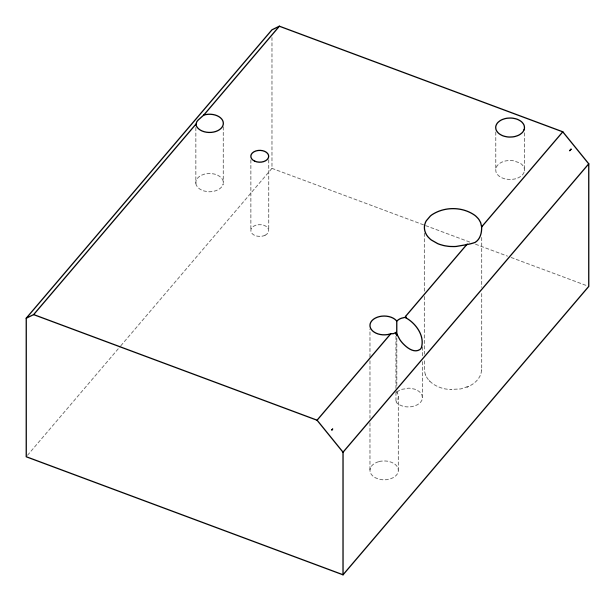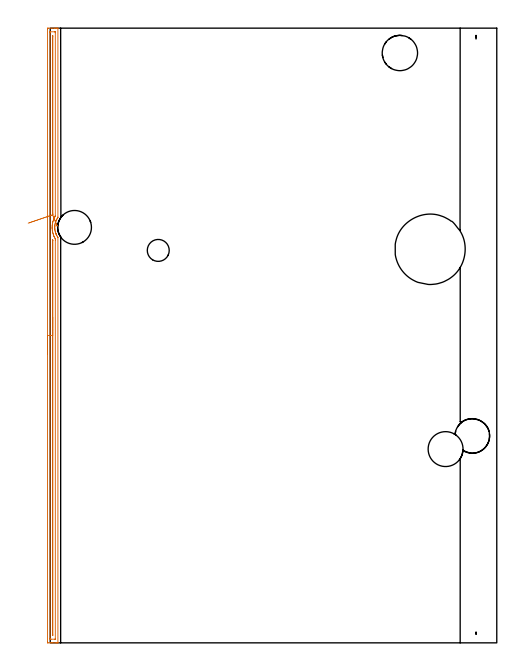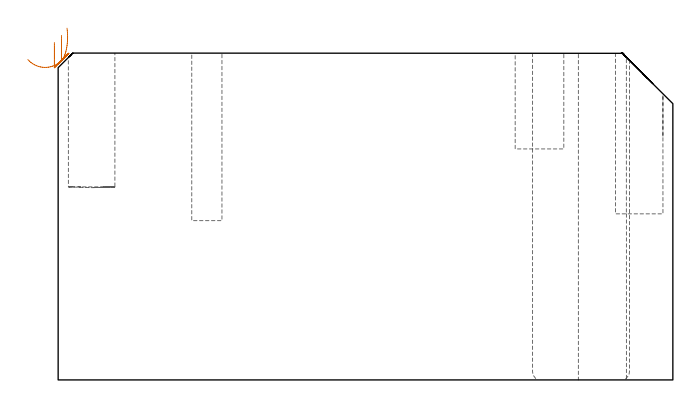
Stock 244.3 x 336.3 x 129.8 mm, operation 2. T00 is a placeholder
(PLAN: 13 operations, 9 tool changes, 45.4 min)
(1 AREA_MILL | FG_CHAMFER_SURFACE | UGT0205_001 | 21.08 min | 67144 mm3)
(2 AREA_MILL_1 | FG_CHAMFER_SURFACE_1 | UGT0205_001 | 8.25 min | 5468 mm3)
(3 MILL_THROUGH_HOLE_FROM_SOLID_MATERIAL | STEP1HOLE | NXT0201_007 | Circular | 12.69 min | 150539 mm3)
(4 MILL_BLIND_HOLE_FROM_SOLID_MATERIAL | STEP1POCKET | NXT0201_012 | Spiral | 0.78 min | 16137 mm3)
(5 MILL_BLIND_HOLE_FROM_SOLID_MATERIAL_1 | STEP1POCKET_2 | NXT0201_012 | Spiral | 0.51 min | 11111 mm3)
(6 INDEXABLE_INSERT_DRILL_BLIND_HOLE_FROM_SOLID | STEP1POCKET_1 | NXT0302_008 | 0.22 min | 14267 mm3)
(7 SPOT_DRILL | STEP1HOLE_1 | NXT0321_9005460120000 | 0.05 min | 183 mm3)
(8 SPOT_DRILL_1 | STEP1POCKET_3 | NXT0321_9005460120000 | 0.03 min | 5 mm3)
(9 DRILL_BLIND_HOLE_INTO_CENTER | STEP1HOLE_1 | UGT0301_373 | 0.08 min | 1844 mm3)
(10 GUN_DRILL_THROUGH_HOLE | STEP1HOLE_1 | UGT0307_009 | 0.64 min | 12617 mm3)
(11 DRILL_TO_ENLARGE_THROUGH_HOLE | STEP1HOLE_1 | UGT0301_258 | 0.56 min | 21357 mm3)
(12 DRILL_BLIND_HOLE_INTO_CENTER_1 | STEP1POCKET_3 | UGT0301_197 | 0.28 min | 3077 mm3)
(13 DRILL_TO_ENLARGE_BLIND_HOLE | STEP1POCKET_3 | UGT0301_373 | 0.28 min | 4427 mm3)
(TOOL UGT0205_001 | Chamfer Mill 20 x 3 x 45 deg. | D20 FL50 Z2)
(TOOL NXT0201_007 | ENDMILL 25mm [R216.25-25050GCK54P 1620] | D25 R3 FL54 Z5)
(TOOL NXT0201_012 | ENDMILL 16mm [2P460-1600-NA 1630] | D16 FL38 Z6)
(TOOL NXT0302_008 | Index. Insert Drill 18.5mm [880-D1850L25-05] | D18.5 PA176 FL93 Z2)
(TOOL NXT0321_9005460120000 | NC Spot Drill, 142deg, 12mm, Carbide, Uncoated | D12 PA142 FL30 Z2)
(TOOL UGT0301_373 | Twist Drill Flat Bottom 12 mm | D12 PA180 FL101 Z2)
(TOOL UGT0307_009 | Gun Drill 12 mm | D12 PA130 FL24 Z1)
(TOOL UGT0301_258 | Twist Drill 19.1 mm | D19.1 PA118 FL140 Z2)
(TOOL UGT0301_197 | Twist Drill 7.8 mm | D7.8 PA118 FL73 Z2)
(OP 2 AREA_MILL_1)
G17 G21 G94 G90
T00 M6
G54
G17 G0 G90 X-1.5 Y158.15 S1061 M3
G43 Z139.8 H0
Z134.1
G94 G1 Y158.188 Z133.228 F250.
Y158.302 Z132.364
Y158.491 Z131.512
Y158.753 Z130.68
Y159.087 Z129.874
Y159.49 Z129.1
Y159.958 Z128.364
Y160.49 Z127.672
Y161.079 Z127.029
Y161.722 Z126.44
Y162.414 Z125.908
Y163.15 Z125.44
Y163.924 Z125.037
Y164.73 Z124.703
Y165.562 Z124.441
Y166.413 Z124.252
Y167.278 Z124.138
Y168.15 Z124.1
Y335.68
X-1.495 Y336.292 Z124.101
X-1.494 Y336.295 Z124.103
X-0.883 Y336.3 Z124.713
X0.903 Z126.498
X2.343 Z127.94
X2.69 Z128.285
X3.383 Z128.982
X3.722 Z129.321
X4.137 Y336.293 Z129.728
X4.197 Y336.29 Z129.788
X4.2 Y336.127 Z129.8
Y232.928
X4.194 Y232.75 Z129.791
X4.18 Y232.716 Z129.78
X3.946 Y232.362 Z129.546
X3.715 Y231.984 Z129.314
X3.583 Y231.74 Z129.181
X3.503 Y231.591 Z129.098
X3.294 Y231.176 Z128.894
X3.262 Y231.106 Z128.862
X3.097 Y230.695 Z128.694
X3.083 Y230.662 Z128.681
X2.923 Y230.213 Z128.521
X2.789 Y229.768 Z128.389
X2.678 Y229.32 Z128.278
X2.593 Y228.875 Z128.189
X2.527 Y228.427 Z128.124
X2.522 Y228.376 Z128.118
X2.485 Y227.981 Z128.078
X2.483 Y227.938 Z128.075
X2.475 Y227.797 Z128.07
X2.474 Y227.773 Z128.068
X2.462 Y227.534 Z128.056
Y227.117 Z128.055
Y227.088
X2.482 Y226.674 Z128.074
X2.483 Y226.641 Z128.077
X2.491 Y226.543 Z128.088
X2.513 Y226.306 Z128.113
X2.523 Y226.194 Z128.123
X2.588 Y225.748 Z128.187
X2.676 Y225.301 Z128.272
X2.784 Y224.855 Z128.381
X2.921 Y224.395 Z128.52
X3.062 Y223.993 Z128.657
X3.073 Y223.962 Z128.668
X3.166 Y223.725 Z128.764
X3.18 Y223.692 Z128.777
X3.243 Y223.547 Z128.84
X3.295 Y223.425 Z128.892
X3.468 Y223.069 Z129.067
X3.716 Y222.619 Z129.315
X3.984 Y222.176 Z129.582
X4.03 Y222.109 Z129.627
X4.116 Y221.979 Z129.715
X4.195 Y221.86 Z129.789
X4.2 Y221.76 Z129.8
Y0.173
X4.197 Y0.009 Z129.788
X4.186 Y0.007 Z129.777
X4.135 Y0.004 Z129.727
X3.722 Y0. Z129.321
X3.383 Z128.982
X2.69 Z128.285
X1.45 Z127.047
X0.903 Z126.498
X0.284 Z125.879
X-1.14 Y0.001 Z124.456
X-1.493 Y0.005 Z124.103
X-1.495 Y0.008 Z124.101
X-1.499 Y0.62
X-1.5 Y168.15 Z124.1
X-0.086 Z125.514
X-0.085 Y333.988 Z125.515
X-0.084 Y334.085 Z125.516
X-0.079 Y334.275 Z125.521
X-0.074 Y334.292 Z125.526
X-0.065 Y334.294 Z125.535
X-0.041 Y334.298 Z125.559
X0.01 Y334.299 Z125.61
X2.283 Y334.3 Z127.883
X2.69 Y334.296 Z128.29
X2.748 Y334.294 Z128.348
X2.777 Y334.291 Z128.377
X2.78 Y334.18 Z128.38
X2.784 Y333.989 Z128.384
X2.785 Y333.893 Z128.385
X2.786 Y333.797 Z128.386
X2.785 Y233.726 Z128.385
X2.784 Y233.63 Z128.384
X2.781 Y233.567 Z128.381
X2.777 Y233.524 Z128.377
X2.767 Y233.503 Z128.367
X2.69 Y233.364 Z128.29
X2.534 Y233.084 Z128.134
X2.451 Y232.928 Z128.051
X2.23 Y232.495 Z127.83
X2.016 Y232.035 Z127.616
X1.797 Y231.488 Z127.397
X1.705 Y231.233 Z127.305
X1.675 Y231.141 Z127.275
X1.495 Y230.55 Z127.095
X1.417 Y230.248 Z127.017
X1.318 Y229.833 Z126.918
X1.225 Y229.354 Z126.825
X1.2 Y229.206 Z126.8
X1.181 Y229.076 Z126.781
X1.108 Y228.461 Z126.708
X1.09 Y228.274 Z126.69
X1.052 Y227.567 Z126.652
X1.05 Y227.421 Z126.65
X1.052 Y227.05 Z126.652
X1.067 Y226.674 Z126.667
X1.076 Y226.501 Z126.676
X1.146 Y225.78 Z126.746
X1.161 Y225.651 Z126.761
X1.184 Y225.499 Z126.784
X1.295 Y224.887 Z126.895
X1.409 Y224.381 Z127.009
X1.512 Y223.993 Z127.112
X1.617 Y223.644 Z127.217
X1.793 Y223.103 Z127.393
X1.797 Y223.094 Z127.397
X2.056 Y222.466 Z127.656
X2.103 Y222.359 Z127.703
X2.175 Y222.206 Z127.775
X2.297 Y221.965 Z127.897
X2.586 Y221.416 Z128.186
X2.69 Y221.236 Z128.29
X2.777 Y221.078 Z128.377
X2.786 Y220.419 Z128.386
X2.785 Y2.312 Z128.385
X2.784 Y2.215 Z128.384
X2.779 Y2.026 Z128.379
X2.774 Y2.009 Z128.374
X2.765 Y2.006 Z128.365
X2.741 Y2.002 Z128.341
X2.69 Y2.001 Z128.29
X0.417 Y2. Z126.017
X0.01 Y2.004 Z125.61
X-0.048 Y2.006 Z125.552
X-0.077 Y2.009 Z125.523
X-0.08 Y2.12 Z125.52
X-0.084 Y2.311 Z125.516
X-0.085 Y2.407 Z125.515
X-0.086 Y2.503 Z125.514
Y168.15
X1.328 Z126.928
X1.329 Y219.993 Z126.929
X1.332 Y220.419 Z126.932
X1.333 Y220.42 Z126.933
X1.337 Y220.419 Z126.937
X1.365 Y220.364 Z126.965
X1.367 Y220.315 Z126.967
X1.369 Y220.21 Z126.969
X1.371 Y219.994 Z126.971
Y219.951
Y4.619
X1.367 Y4.194 Z126.967
X1.365 Y4.152 Z126.965
X1.351 Y4.056 Z126.951
X1.335 Y4.194 Z126.935
X1.333 Y4.237 Z126.933
X1.329 Y4.661 Z126.929
X1.328 Y168.15 Z126.928
Y169.022 Z126.966
Y169.886 Z127.08
Y170.738 Z127.269
Y171.57 Z127.532
Y172.376 Z127.865
Y173.15 Z128.268
Y173.886 Z128.737
Y174.578 Z129.268
Y175.221 Z129.857
Y175.81 Z130.501
Y176.341 Z131.193
Y176.81 Z131.928
Y177.213 Z132.702
Y177.547 Z133.508
Y177.809 Z134.34
Y177.998 Z135.192
Y178.112 Z136.057
Y178.15 Z136.928
G0 Z139.8
X3.521 Y228.692
Z139.784
G1 X3.62 Y228.444 Z138.953
X3.691 Y228.264 Z138.103
X3.735 Y228.154 Z137.238
X3.751 Y228.114 Z136.367
X3.739 Y228.145 Z135.495
X3.698 Y228.247 Z134.63
X3.63 Y228.418 Z133.777
X3.535 Y228.657 Z132.944
X3.413 Y228.963 Z132.136
X3.265 Y229.333 Z131.36
X3.093 Y229.765 Z130.622
X2.898 Y230.255 Z129.927
X2.681 Y230.799 Z129.28
X2.444 Y231.394 Z128.687
X2.189 Y232.034 Z128.152
X1.918 Y232.715 Z127.68
X1.632 Y233.432 Z127.272
X1.334 Y234.179 Z126.934
X1.332 Y234.183 Z126.932
X1.329 Y234.225 Z126.929
Y234.247
X1.328 Y331.212 Z126.928
X1.329 Y331.68 Z126.929
X1.333 Y332.106 Z126.933
X1.335 Y332.148 Z126.935
X1.349 Y332.244 Z126.949
X1.364 Y332.106 Z126.964
X1.371 Y331.681 Z126.971
Y331.638
X1.372 Y235.14 Z126.972
X1.37 Y234.715 Z126.97
X1.367 Y234.29 Z126.967
X1.366 Y234.253 Z126.966
X1.346 Y234.2 Z126.946
X1.336 Y234.179 Z126.936
X1.334 Z126.934
X0.71 Y233.966 Z126.363
X0.042 Y233.738 Z125.851
X-0.667 Y233.496 Z125.403
X-1.409 Y233.243 Z125.021
X-2.18 Y232.98 Z124.71
X-2.974 Y232.709 Z124.47
X-3.785 Y232.433 Z124.305
X-4.606 Y232.153 Z124.215
X-5.432 Y231.871 Z124.201
X-6.256 Y231.59 Z124.263
X-7.071 Y231.312 Z124.4
X-7.872 Y231.039 Z124.613
X-8.652 Y230.773 Z124.898
X-9.406 Y230.516 Z125.254
X-10.128 Y230.27 Z125.677
X-10.812 Y230.037 Z126.166
X-11.453 Y229.818 Z126.716
X-12.046 Y229.616 Z127.323
G0 Z139.8
M5
M2
